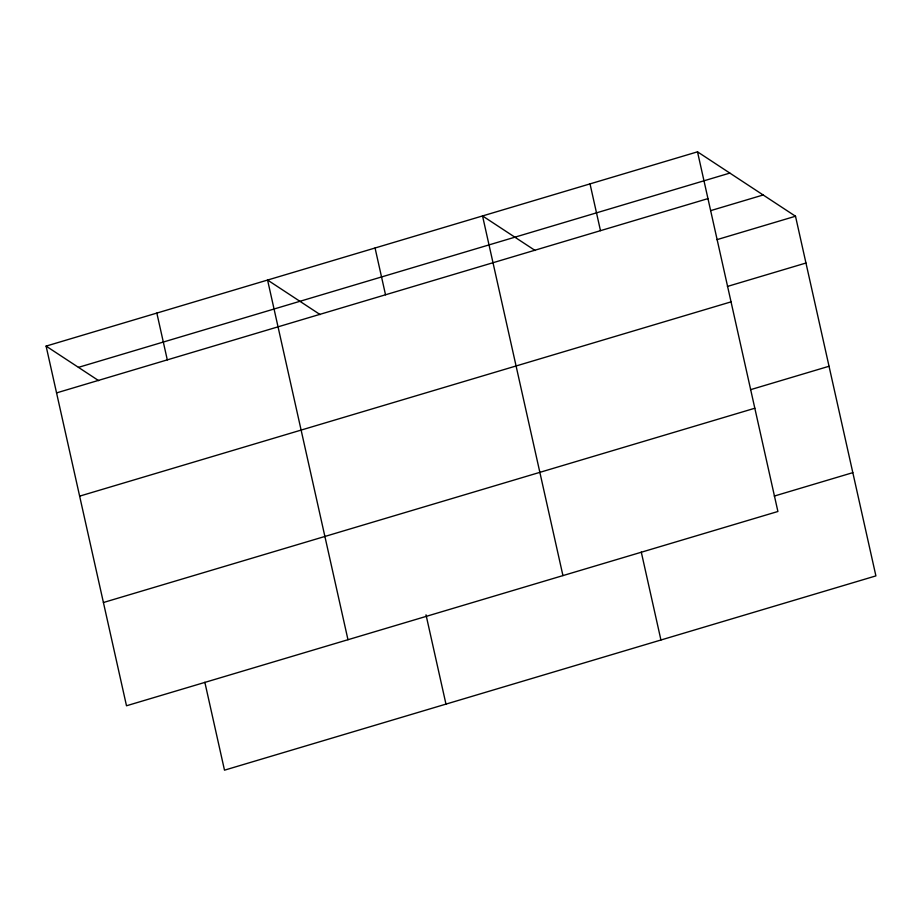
<?xml version="1.0" encoding="UTF-8"?>
<svg xmlns="http://www.w3.org/2000/svg" width="922" height="922" viewBox="0 0 922 922"><rect width="100%" height="100%" fill="white"/><g stroke="black" fill="none" stroke-linecap="round" stroke-linejoin="round"><path stroke-width="1.38" d="M697.505 151.83L777.903 511.491L126.498 705.768L46.1 346.107L697.505 151.83L795.502 216.232L875.9 575.893L224.495 770.17L204.845 682.268M78.439 367.359L729.844 173.082M56.553 392.899L707.969 198.61M710.804 210.596L763.162 194.98M716.959 239.651L795.502 216.232M727.423 286.442L805.966 263.024M79.638 496.14L731.042 301.863M750.496 389.695L829.039 366.265M103.414 602.515L754.83 408.239M774.273 496.071L852.815 472.652M535.117 250.484L482.54 215.932L562.939 575.605M320.141 314.598L267.576 280.046L347.974 639.718M46.1 346.107L98.666 380.648M590.022 183.881L600.487 230.673M641.286 552.105L660.936 640.006M375.058 247.995L385.523 294.786M426.01 614.824L445.971 704.12M156.844 313.077L167.297 359.868"/></g></svg>
